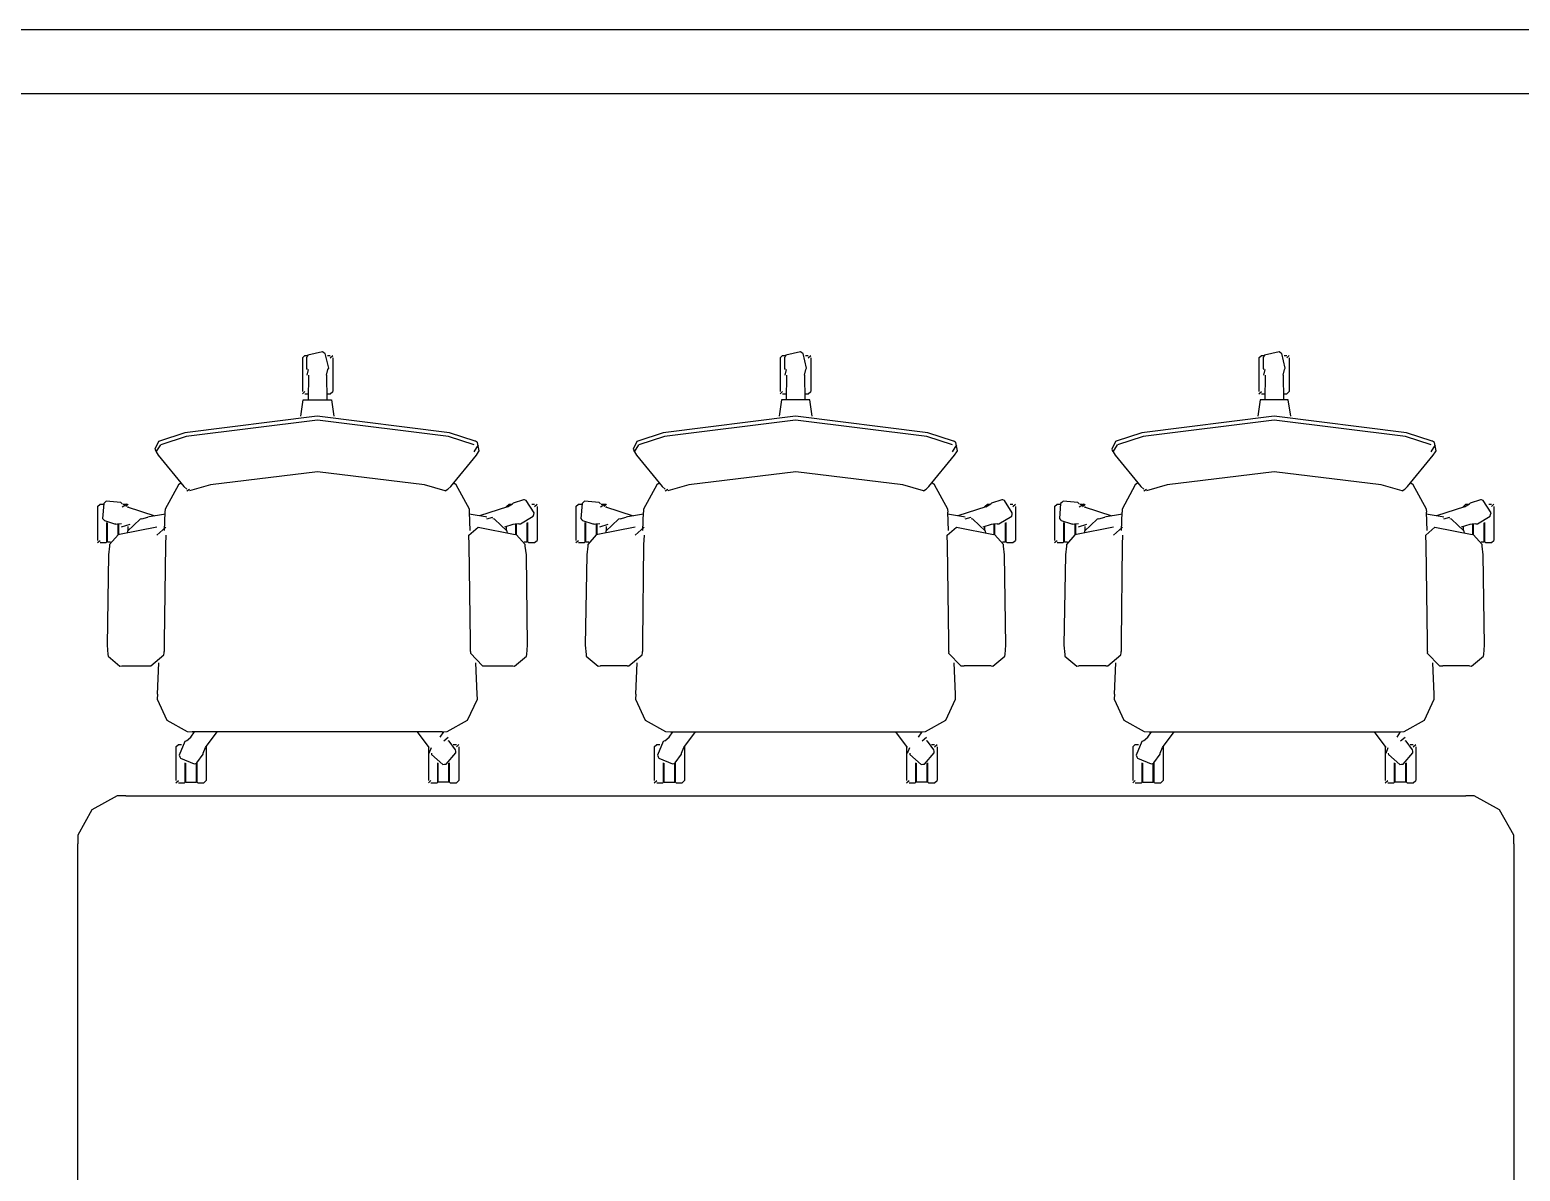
# Model space of a CAD drawing. Extents: x 0 to 23.4, y 0 to 16.5.
# Drawn here: x 1.069 to 1.682, y 7.605 to 8.075 of the extents above; entities that cross this region are included whole.
import ezdxf

# ---------------------------------------------------------------- set-up
doc = ezdxf.new("R2010")
doc.units = 0
doc.layers.get('0').update_dxf_attribs({"linetype": 'CONTINUOUS'})

msp = doc.modelspace()

# ---------------------------------------------------------------- linework, layer by layer
at = {"color": 0}
for points in [[(2.02001, 8.0746), (0.69992, 8.0746)], [(1.99115, 8.0746), (0.69992, 8.0746)], [(2.02001, 8.04833), (0.69992, 8.04833)], [(1.18066, 7.93972), (1.18164, 7.94065)], [(1.18066, 7.93972), (1.18066, 7.92583)], [(1.18164, 7.94065), (1.18283, 7.94065)], [(1.19119, 7.93494), (1.19152, 7.93554), (1.1901, 7.94151), (1.18951, 7.94185), (1.18891, 7.94222), (1.18294, 7.94081), (1.18262, 7.94021), (1.18235, 7.93983), (1.18235, 7.93539), (1.18262, 7.93494)], [(1.19097, 7.94065), (1.19217, 7.94065)], [(1.19217, 7.93972), (1.19314, 7.94065)], [(1.19314, 7.93972), (1.19314, 7.92583)], [(1.37723, 7.93972), (1.3782, 7.94065)], [(1.37723, 7.93972), (1.37723, 7.92583)], [(1.3782, 7.94065), (1.37945, 7.94065)], [(1.38775, 7.93494), (1.38807, 7.93554), (1.38666, 7.94151), (1.38612, 7.94185), (1.38552, 7.94222), (1.37956, 7.94081), (1.37923, 7.94021), (1.37896, 7.93983), (1.37896, 7.93539), (1.37923, 7.93494)], [(1.38753, 7.94065), (1.38873, 7.94065)], [(1.38873, 7.93972), (1.38976, 7.94065)], [(1.38976, 7.93972), (1.38976, 7.92583)], [(1.57406, 7.93972), (1.57508, 7.94065)], [(1.57406, 7.93972), (1.57406, 7.92583)], [(1.57508, 7.94065), (1.57628, 7.94065)], [(1.58458, 7.93494), (1.5849, 7.93554), (1.5835, 7.94151), (1.58296, 7.94185), (1.58236, 7.94222), (1.57639, 7.94081), (1.57607, 7.94021), (1.57579, 7.93983), (1.57579, 7.93539), (1.57607, 7.93494)], [(1.58442, 7.94065), (1.58561, 7.94065)], [(1.58561, 7.93972), (1.58658, 7.94065)], [(1.58658, 7.93972), (1.58658, 7.92583)], [(1.18262, 7.93261), (1.18321, 7.93494)], [(1.18321, 7.93261), (1.18311, 7.92253)], [(1.19065, 7.93261), (1.19119, 7.93494)], [(1.19065, 7.93261), (1.1907, 7.92253)], [(1.37923, 7.93261), (1.37978, 7.93494)], [(1.37978, 7.93261), (1.37967, 7.92253)], [(1.38721, 7.93261), (1.38775, 7.93494)], [(1.38721, 7.93261), (1.38732, 7.92253)], [(1.57607, 7.93261), (1.57661, 7.93494)], [(1.57661, 7.93261), (1.5765, 7.92253)], [(1.58404, 7.93261), (1.58458, 7.93494)], [(1.58404, 7.93261), (1.58415, 7.92253)], [(1.18066, 7.92492), (1.18164, 7.92583)], [(1.19217, 7.92492), (1.19314, 7.92583)], [(1.37723, 7.92492), (1.3782, 7.92583)], [(1.38873, 7.92492), (1.38976, 7.92583)], [(1.57406, 7.92492), (1.57508, 7.92583)], [(1.58561, 7.92492), (1.58658, 7.92583)], [(1.18007, 7.91569), (1.18104, 7.92253)], [(1.18104, 7.92253), (1.1926, 7.92253)], [(1.18164, 7.92492), (1.18311, 7.92492)], [(1.1907, 7.92492), (1.19217, 7.92492)], [(1.1926, 7.92253), (1.19363, 7.91569)], [(1.37777, 7.92253), (1.37679, 7.91569)], [(1.38932, 7.92253), (1.37777, 7.92253)], [(1.3782, 7.92492), (1.37972, 7.92492)], [(1.38726, 7.92492), (1.38873, 7.92492)], [(1.39035, 7.91569), (1.38932, 7.92253)], [(1.5746, 7.92253), (1.57363, 7.91569)], [(1.58615, 7.92253), (1.5746, 7.92253)], [(1.57508, 7.92492), (1.57656, 7.92492)], [(1.5841, 7.92492), (1.58561, 7.92492)], [(1.58718, 7.91569), (1.58615, 7.92253)], [(1.25179, 7.90549), (1.24121, 7.90896), (1.18679, 7.91581), (1.13238, 7.90896), (1.12185, 7.90549)], [(1.2513, 7.90392), (1.24083, 7.90733), (1.18685, 7.91417), (1.13287, 7.90733), (1.1224, 7.90392)], [(1.44851, 7.90549), (1.43793, 7.90896), (1.38352, 7.91581), (1.3291, 7.90896), (1.31858, 7.90549)], [(1.44803, 7.90392), (1.4375, 7.90733), (1.38352, 7.91417), (1.32959, 7.90733), (1.31912, 7.90392)], [(1.64535, 7.90549), (1.63476, 7.90896), (1.58035, 7.91581), (1.52593, 7.90896), (1.5154, 7.90549)], [(1.64486, 7.90392), (1.63439, 7.90733), (1.5804, 7.91417), (1.52642, 7.90733), (1.51594, 7.90392)], [(1.12185, 7.90549), (1.12147, 7.90539), (1.12006, 7.90213), (1.12023, 7.90175), (1.12023, 7.90169), (1.1205, 7.90121), (1.12055, 7.90115)], [(1.12055, 7.90115), (1.1224, 7.90392)], [(1.12055, 7.90115), (1.12142, 7.89974), (1.13194, 7.88687), (1.13319, 7.88574)], [(1.24051, 7.88574), (1.2417, 7.88687), (1.25223, 7.89974), (1.25315, 7.90115)], [(1.2513, 7.90115), (1.25315, 7.90392)], [(1.25315, 7.90115), (1.25336, 7.90147), (1.25271, 7.90494), (1.25239, 7.90517), (1.25233, 7.90522), (1.25184, 7.90549), (1.25179, 7.90549)], [(1.31858, 7.90549), (1.3182, 7.90539), (1.31679, 7.90213), (1.31695, 7.90175), (1.31695, 7.90169), (1.31717, 7.90121), (1.31722, 7.90115)], [(1.31722, 7.90115), (1.31912, 7.90392)], [(1.31722, 7.90115), (1.31809, 7.89974), (1.32867, 7.88687), (1.32992, 7.88574)], [(1.43718, 7.88574), (1.43838, 7.88687), (1.44894, 7.89974), (1.44987, 7.90115)], [(1.44803, 7.90115), (1.44987, 7.90392)], [(1.44987, 7.90115), (1.45008, 7.90147), (1.44943, 7.90494), (1.44911, 7.90517), (1.44906, 7.90522), (1.44857, 7.90549), (1.44851, 7.90549)], [(1.5154, 7.90549), (1.51503, 7.90539), (1.51361, 7.90213), (1.51378, 7.90175), (1.51378, 7.90169), (1.51406, 7.90121), (1.51411, 7.90115)], [(1.51411, 7.90115), (1.51594, 7.90392)], [(1.51411, 7.90115), (1.51497, 7.89974), (1.5255, 7.88687), (1.52675, 7.88574)], [(1.63406, 7.88574), (1.63525, 7.88687), (1.64578, 7.89974), (1.64671, 7.90115)], [(1.64486, 7.90115), (1.64671, 7.90392)], [(1.64671, 7.90115), (1.64692, 7.90147), (1.64626, 7.90494), (1.64594, 7.90517), (1.64589, 7.90522), (1.6454, 7.90549), (1.64535, 7.90549)], [(1.23942, 7.88499), (1.23085, 7.88758), (1.18685, 7.89279), (1.14285, 7.88758), (1.13428, 7.88499)], [(1.43614, 7.88499), (1.42757, 7.88758), (1.38357, 7.89279), (1.33957, 7.88758), (1.331, 7.88499)], [(1.63297, 7.88499), (1.6244, 7.88758), (1.5804, 7.89279), (1.5364, 7.88758), (1.52783, 7.88499)], [(1.13064, 7.88824), (1.12967, 7.88758), (1.12419, 7.87744), (1.12413, 7.87625)], [(1.13319, 7.88499), (1.13428, 7.88574)], [(1.23942, 7.88499), (1.24051, 7.88574)], [(1.2494, 7.87625), (1.24935, 7.87744), (1.24392, 7.88753), (1.243, 7.88818)], [(1.32737, 7.88818), (1.32639, 7.88753), (1.32102, 7.87744), (1.32096, 7.87625)], [(1.32992, 7.88499), (1.331, 7.88574)], [(1.43614, 7.88499), (1.43718, 7.88574)], [(1.44624, 7.87625), (1.44618, 7.87744), (1.44069, 7.88758), (1.43978, 7.88824)], [(1.52419, 7.88818), (1.52322, 7.88753), (1.5179, 7.87744), (1.51785, 7.87625)], [(1.52675, 7.88499), (1.52783, 7.88574)], [(1.63297, 7.88499), (1.63406, 7.88574)], [(1.64307, 7.87625), (1.64301, 7.87744), (1.63753, 7.88758), (1.63661, 7.88824)], [(1.09646, 7.87858), (1.09749, 7.8795)], [(1.09646, 7.87858), (1.09646, 7.86469)], [(1.09749, 7.8795), (1.09869, 7.8795)], [(1.10655, 7.87967), (1.10607, 7.88021), (1.09999, 7.88075), (1.0995, 7.88026), (1.09896, 7.87983), (1.09847, 7.87369), (1.09896, 7.87315), (1.09923, 7.87283), (1.10341, 7.87142), (1.1039, 7.87153)], [(1.10655, 7.87842), (1.10862, 7.87967)], [(1.10682, 7.8795), (1.10802, 7.8795)], [(1.10802, 7.87858), (1.109, 7.8795)], [(1.10862, 7.87842), (1.12006, 7.87483)], [(1.109, 7.87831), (1.109, 7.87858)], [(1.26508, 7.87842), (1.25358, 7.87483)], [(1.26465, 7.87858), (1.26568, 7.8795)], [(1.26465, 7.87831), (1.26465, 7.87858)], [(1.26508, 7.87842), (1.26714, 7.87967)], [(1.26568, 7.8795), (1.26687, 7.8795)], [(1.26975, 7.87153), (1.2704, 7.87142), (1.27566, 7.87463), (1.27582, 7.87528), (1.27599, 7.87597), (1.27273, 7.88112), (1.27208, 7.88129), (1.27159, 7.8814), (1.26742, 7.88004), (1.26714, 7.87967)], [(1.27501, 7.8795), (1.2762, 7.8795)], [(1.2762, 7.87858), (1.27718, 7.8795)], [(1.27718, 7.87858), (1.27718, 7.86469)], [(1.29319, 7.87858), (1.29422, 7.8795)], [(1.29319, 7.87858), (1.29319, 7.86469)], [(1.29422, 7.8795), (1.29541, 7.8795)], [(1.30328, 7.87967), (1.30279, 7.88021), (1.29671, 7.88075), (1.29622, 7.88026), (1.29568, 7.87983), (1.29514, 7.87369), (1.29563, 7.87315), (1.2959, 7.87283), (1.30013, 7.87142), (1.30062, 7.87153)], [(1.30328, 7.87842), (1.30534, 7.87967)], [(1.30355, 7.8795), (1.30474, 7.8795)], [(1.30474, 7.87858), (1.30572, 7.8795)], [(1.30534, 7.87842), (1.31679, 7.87483)], [(1.30572, 7.87831), (1.30572, 7.87858)], [(1.46175, 7.87842), (1.45031, 7.87483)], [(1.46138, 7.87858), (1.4624, 7.8795)], [(1.46138, 7.87831), (1.46138, 7.87858)], [(1.46175, 7.87842), (1.46382, 7.87967)], [(1.4624, 7.8795), (1.4636, 7.8795)], [(1.46647, 7.87153), (1.46713, 7.87142), (1.47239, 7.87463), (1.47254, 7.87528), (1.47265, 7.87597), (1.46946, 7.88112), (1.46881, 7.88129), (1.46832, 7.8814), (1.46408, 7.88004), (1.46382, 7.87967)], [(1.47174, 7.8795), (1.47293, 7.8795)], [(1.47293, 7.87858), (1.4739, 7.8795)], [(1.4739, 7.87858), (1.4739, 7.86469)], [(1.49001, 7.87858), (1.49104, 7.8795)], [(1.49001, 7.87858), (1.49001, 7.86469)], [(1.49104, 7.8795), (1.49224, 7.8795)], [(1.50011, 7.87967), (1.49963, 7.88021), (1.49354, 7.88075), (1.49306, 7.88026), (1.49251, 7.87983), (1.49203, 7.87369), (1.49251, 7.87315), (1.49278, 7.87283), (1.49696, 7.87142), (1.49744, 7.87153)], [(1.50011, 7.87842), (1.50217, 7.87967)], [(1.50038, 7.8795), (1.50157, 7.8795)], [(1.50157, 7.87858), (1.50256, 7.8795)], [(1.50217, 7.87842), (1.51361, 7.87483)], [(1.50256, 7.87831), (1.50256, 7.87858)], [(1.65864, 7.87842), (1.64714, 7.87483)], [(1.65821, 7.87858), (1.65924, 7.8795)], [(1.65821, 7.87831), (1.65821, 7.87858)], [(1.65864, 7.87842), (1.66069, 7.87967)], [(1.65924, 7.8795), (1.66043, 7.8795)], [(1.66331, 7.87153), (1.66396, 7.87142), (1.66922, 7.87463), (1.66938, 7.87528), (1.66954, 7.87597), (1.66629, 7.88112), (1.66564, 7.88129), (1.66515, 7.8814), (1.66097, 7.88004), (1.66069, 7.87967)], [(1.66857, 7.8795), (1.66976, 7.8795)], [(1.66976, 7.87858), (1.67074, 7.8795)], [(1.67074, 7.87858), (1.67074, 7.86469)], [(1.10032, 7.86404), (1.10032, 7.87207)], [(1.10059, 7.86404), (1.10059, 7.8719)], [(1.1039, 7.87136), (1.10634, 7.87164)], [(1.10493, 7.86692), (1.10493, 7.87158)], [(1.1052, 7.86697), (1.1052, 7.87158)], [(1.10634, 7.87022), (1.10981, 7.87136)], [(1.11469, 7.87358), (1.11393, 7.87343), (1.10878, 7.86843), (1.10862, 7.86768)], [(1.109, 7.86882), (1.109, 7.87044)], [(1.11469, 7.87358), (1.11713, 7.87418)], [(1.12413, 7.87543), (1.12353, 7.87537), (1.11768, 7.87435), (1.11713, 7.87418)], [(1.12397, 7.86871), (1.12429, 7.87625)], [(1.24973, 7.86871), (1.2494, 7.87625)], [(1.25657, 7.87418), (1.25597, 7.87435), (1.25011, 7.87537), (1.24957, 7.87543)], [(1.25657, 7.87358), (1.25901, 7.87418)], [(1.26508, 7.86768), (1.26487, 7.86843), (1.25971, 7.87343), (1.25901, 7.87358)], [(1.26389, 7.87022), (1.26736, 7.87136)], [(1.26465, 7.86882), (1.26465, 7.87044)], [(1.26736, 7.87136), (1.26975, 7.87164)], [(1.2685, 7.86697), (1.2685, 7.87158)], [(1.26877, 7.86692), (1.26877, 7.87158)], [(1.27311, 7.86404), (1.27311, 7.8719)], [(1.27338, 7.86404), (1.27338, 7.87207)], [(1.29698, 7.86404), (1.29698, 7.87207)], [(1.29725, 7.86404), (1.29725, 7.8719)], [(1.30062, 7.87136), (1.30301, 7.87164)], [(1.30165, 7.86692), (1.30165, 7.87158)], [(1.30192, 7.86697), (1.30192, 7.87158)], [(1.30301, 7.87022), (1.30648, 7.87136)], [(1.31142, 7.87358), (1.31066, 7.87343), (1.30545, 7.86843), (1.30528, 7.86768)], [(1.30572, 7.86882), (1.30572, 7.87044)], [(1.31142, 7.87358), (1.31386, 7.87418)], [(1.3208, 7.87543), (1.3202, 7.87537), (1.3144, 7.87435), (1.31386, 7.87418)], [(1.32069, 7.86871), (1.32096, 7.87625)], [(1.44646, 7.86871), (1.44613, 7.87625)], [(1.45324, 7.87418), (1.45264, 7.87435), (1.44683, 7.87537), (1.44629, 7.87543)], [(1.45324, 7.87358), (1.45574, 7.87418)], [(1.46181, 7.86768), (1.46158, 7.86843), (1.45643, 7.87343), (1.45574, 7.87358)], [(1.46061, 7.87022), (1.46408, 7.87136)], [(1.46138, 7.86882), (1.46138, 7.87044)], [(1.46408, 7.87136), (1.46647, 7.87164)], [(1.46522, 7.86697), (1.46522, 7.87158)], [(1.46544, 7.86692), (1.46544, 7.87158)], [(1.46983, 7.86404), (1.46983, 7.8719)], [(1.47011, 7.86404), (1.47011, 7.87207)], [(1.49387, 7.86404), (1.49387, 7.87207)], [(1.49414, 7.86404), (1.49414, 7.8719)], [(1.49744, 7.87136), (1.49989, 7.87164)], [(1.49849, 7.86692), (1.49849, 7.87158)], [(1.49875, 7.86697), (1.49875, 7.87158)], [(1.49989, 7.87022), (1.50331, 7.87136)], [(1.50825, 7.87358), (1.50749, 7.87343), (1.50233, 7.86843), (1.50217, 7.86768)], [(1.50256, 7.86882), (1.50256, 7.87044)], [(1.50825, 7.87358), (1.51069, 7.87418)], [(1.51768, 7.87543), (1.51708, 7.87537), (1.51124, 7.87435), (1.51069, 7.87418)], [(1.51753, 7.86871), (1.51785, 7.87625)], [(1.64328, 7.86871), (1.64296, 7.87625)], [(1.65007, 7.87418), (1.64947, 7.87435), (1.64367, 7.87537), (1.64313, 7.87543)], [(1.65007, 7.87358), (1.65256, 7.87418)], [(1.65864, 7.86768), (1.65842, 7.86843), (1.65326, 7.87343), (1.65256, 7.87358)], [(1.65744, 7.87022), (1.66092, 7.87136)], [(1.65821, 7.86882), (1.65821, 7.87044)], [(1.66092, 7.87136), (1.66331, 7.87164)], [(1.66206, 7.86697), (1.66206, 7.87158)], [(1.66233, 7.86692), (1.66233, 7.87158)], [(1.66667, 7.86404), (1.66667, 7.8719)], [(1.66694, 7.86404), (1.66694, 7.87207)], [(1.09646, 7.86376), (1.09749, 7.86469)], [(1.10547, 7.86703), (1.10487, 7.86692), (1.10135, 7.86296), (1.10135, 7.86236)], [(1.12077, 7.87011), (1.10547, 7.86703)], [(1.12077, 7.86686), (1.12446, 7.87017)], [(1.12446, 7.86686), (1.12435, 7.8629), (1.12381, 7.82303), (1.12386, 7.81901)], [(1.24919, 7.86686), (1.25293, 7.87017)], [(1.24984, 7.81901), (1.24984, 7.82303), (1.24929, 7.8629), (1.24919, 7.86686)], [(1.25293, 7.87011), (1.26823, 7.86703)], [(1.27235, 7.86236), (1.2723, 7.86296), (1.26877, 7.86692), (1.26823, 7.86703)], [(1.2762, 7.86376), (1.27718, 7.86469)], [(1.29319, 7.86376), (1.29422, 7.86469)], [(1.30214, 7.86703), (1.30154, 7.86692), (1.29807, 7.86296), (1.29807, 7.86236)], [(1.31749, 7.87011), (1.30214, 7.86703)], [(1.31749, 7.86686), (1.32118, 7.87017)], [(1.32118, 7.86686), (1.32102, 7.8629), (1.32053, 7.82303), (1.32058, 7.81901)], [(1.4459, 7.86686), (1.44965, 7.87017)], [(1.4465, 7.81901), (1.4465, 7.82303), (1.44601, 7.8629), (1.4459, 7.86686)], [(1.44965, 7.87011), (1.46496, 7.86703)], [(1.46907, 7.86236), (1.46903, 7.86296), (1.4655, 7.86692), (1.46496, 7.86703)], [(1.47293, 7.86376), (1.4739, 7.86469)], [(1.49001, 7.86376), (1.49104, 7.86469)], [(1.49903, 7.86703), (1.49843, 7.86692), (1.4949, 7.86296), (1.4949, 7.86236)], [(1.51432, 7.87011), (1.49903, 7.86703)], [(1.51432, 7.86686), (1.51801, 7.87017)], [(1.51801, 7.86686), (1.5179, 7.8629), (1.51736, 7.82303), (1.51742, 7.81901)], [(1.64274, 7.86686), (1.64649, 7.87017)], [(1.64339, 7.81901), (1.64339, 7.82303), (1.64285, 7.8629), (1.64274, 7.86686)], [(1.64649, 7.87011), (1.66178, 7.86703)], [(1.6659, 7.86236), (1.66585, 7.86296), (1.66233, 7.86692), (1.66178, 7.86703)], [(1.66976, 7.86376), (1.67074, 7.86469)], [(1.09749, 7.86376), (1.10004, 7.86376)], [(1.10004, 7.86376), (1.10032, 7.86404)], [(1.10135, 7.86236), (1.10091, 7.85867), (1.10037, 7.82156), (1.10069, 7.81782)], [(1.10059, 7.86404), (1.10178, 7.86404)], [(1.27192, 7.86404), (1.27311, 7.86404)], [(1.273, 7.81782), (1.27333, 7.82156), (1.27279, 7.85867), (1.27235, 7.86236)], [(1.27338, 7.86376), (1.27365, 7.86404)], [(1.27365, 7.86376), (1.2762, 7.86376)], [(1.29422, 7.86376), (1.29677, 7.86376)], [(1.29677, 7.86376), (1.29698, 7.86404)], [(1.29807, 7.86236), (1.29763, 7.85867), (1.29704, 7.82156), (1.29736, 7.81782)], [(1.29725, 7.86404), (1.29845, 7.86404)], [(1.46864, 7.86404), (1.46983, 7.86404)], [(1.46972, 7.81782), (1.47, 7.82156), (1.46946, 7.85867), (1.46907, 7.86236)], [(1.47011, 7.86376), (1.47037, 7.86404)], [(1.47037, 7.86376), (1.47293, 7.86376)], [(1.49104, 7.86376), (1.4936, 7.86376)], [(1.4936, 7.86376), (1.49387, 7.86404)], [(1.4949, 7.86236), (1.49447, 7.85867), (1.49387, 7.82156), (1.49419, 7.81782)], [(1.49414, 7.86404), (1.49533, 7.86404)], [(1.66547, 7.86404), (1.66667, 7.86404)], [(1.66656, 7.81782), (1.66689, 7.82156), (1.66629, 7.85867), (1.6659, 7.86236)], [(1.66694, 7.86376), (1.66721, 7.86404)], [(1.66721, 7.86376), (1.66976, 7.86376)], [(1.10069, 7.81782), (1.10075, 7.81711), (1.10563, 7.81299), (1.10639, 7.81304), (1.10639, 7.81304), (1.1065, 7.81304), (1.1065, 7.81304)], [(1.11757, 7.81315), (1.11833, 7.8131), (1.12375, 7.81765), (1.12386, 7.81842), (1.12386, 7.81858), (1.12386, 7.8189), (1.12386, 7.81901)], [(1.24984, 7.81901), (1.24978, 7.81825), (1.25472, 7.81315), (1.25553, 7.8131), (1.25564, 7.8131), (1.25608, 7.81315), (1.25613, 7.81315)], [(1.2672, 7.81304), (1.2679, 7.81299), (1.27289, 7.817), (1.273, 7.81771), (1.273, 7.81771), (1.273, 7.81782), (1.273, 7.81782)], [(1.29736, 7.81782), (1.29742, 7.81711), (1.30235, 7.81299), (1.30311, 7.81304), (1.30311, 7.81304), (1.30322, 7.81304), (1.30322, 7.81304)], [(1.31424, 7.81315), (1.315, 7.8131), (1.32042, 7.81765), (1.32053, 7.81842), (1.32053, 7.81847), (1.32058, 7.8189), (1.32058, 7.81901)], [(1.4465, 7.81901), (1.44646, 7.81825), (1.45144, 7.81315), (1.45226, 7.8131), (1.45236, 7.8131), (1.45281, 7.81315), (1.45285, 7.81315)], [(1.46392, 7.81304), (1.46463, 7.81299), (1.46963, 7.817), (1.46972, 7.81771), (1.46972, 7.81771), (1.46972, 7.81782), (1.46972, 7.81782)], [(1.49419, 7.81782), (1.49425, 7.81711), (1.49918, 7.81299), (1.49994, 7.81304), (1.49994, 7.81304), (1.50006, 7.81304), (1.50006, 7.81304)], [(1.51107, 7.81315), (1.51188, 7.8131), (1.51731, 7.81765), (1.51742, 7.81842), (1.51742, 7.81858), (1.51742, 7.8189), (1.51742, 7.81901)], [(1.64339, 7.81901), (1.64333, 7.81825), (1.64828, 7.81315), (1.64908, 7.8131), (1.64919, 7.8131), (1.64963, 7.81315), (1.64968, 7.81315)], [(1.66075, 7.81304), (1.66146, 7.81299), (1.66644, 7.817), (1.66656, 7.81771), (1.66656, 7.81771), (1.66656, 7.81782), (1.66656, 7.81782)], [(1.1065, 7.81304), (1.11757, 7.81315)], [(1.12109, 7.80149), (1.12164, 7.81435)], [(1.2526, 7.80149), (1.25201, 7.81435)], [(1.25613, 7.81315), (1.2672, 7.81304)], [(1.31424, 7.81315), (1.30322, 7.81304)], [(1.31782, 7.80149), (1.31836, 7.81435)], [(1.44928, 7.80149), (1.44874, 7.81435)], [(1.46392, 7.81304), (1.45285, 7.81315)], [(1.51107, 7.81315), (1.50006, 7.81304)], [(1.51465, 7.80149), (1.51519, 7.81435)], [(1.64611, 7.80149), (1.64556, 7.81435)], [(1.66075, 7.81304), (1.64968, 7.81315)], [(1.12109, 7.80149), (1.12098, 7.79943), (1.125, 7.79075), (1.13336, 7.78603), (1.13542, 7.78592), (1.13542, 7.78592), (1.13547, 7.78592), (1.13547, 7.78592)], [(1.23817, 7.78592), (1.24023, 7.78603), (1.24859, 7.79069), (1.25266, 7.79937), (1.2526, 7.80143), (1.2526, 7.80143), (1.2526, 7.80149), (1.2526, 7.80149)], [(1.31782, 7.80149), (1.31771, 7.79943), (1.32172, 7.79075), (1.33008, 7.78603), (1.33214, 7.78592), (1.33214, 7.78592), (1.33219, 7.78592), (1.33219, 7.78592)], [(1.4349, 7.78592), (1.43696, 7.78603), (1.44526, 7.79069), (1.44933, 7.79937), (1.44928, 7.80143), (1.44928, 7.80143), (1.44928, 7.80149), (1.44928, 7.80149)], [(1.51465, 7.80149), (1.51454, 7.79943), (1.51856, 7.79075), (1.52692, 7.78603), (1.52897, 7.78592), (1.52897, 7.78592), (1.52903, 7.78592), (1.52903, 7.78592)], [(1.63172, 7.78592), (1.63379, 7.78603), (1.64214, 7.79069), (1.64615, 7.79937), (1.64611, 7.80143), (1.64611, 7.80143), (1.64611, 7.80149), (1.64611, 7.80149)], [(1.13482, 7.78381), (1.13634, 7.78592)], [(1.23817, 7.78592), (1.13536, 7.78592)], [(1.14084, 7.77946), (1.14562, 7.78592)], [(1.2328, 7.77946), (1.22808, 7.78592)], [(1.23736, 7.78381), (1.23882, 7.78592)], [(1.33154, 7.78381), (1.33301, 7.78592)], [(1.33219, 7.78592), (1.43506, 7.78592)], [(1.33757, 7.77946), (1.34234, 7.78592)], [(1.42953, 7.77946), (1.42475, 7.78592)], [(1.43408, 7.78381), (1.43554, 7.78592)], [(1.52838, 7.78381), (1.52989, 7.78592)], [(1.52903, 7.78592), (1.63189, 7.78592)], [(1.5344, 7.77946), (1.53917, 7.78592)], [(1.62636, 7.77946), (1.62158, 7.78592)], [(1.63092, 7.78381), (1.63237, 7.78592)], [(1.12869, 7.77979), (1.12967, 7.78071)], [(1.12869, 7.77979), (1.12869, 7.7659)], [(1.12967, 7.78071), (1.13097, 7.78071)], [(1.13303, 7.78222), (1.13238, 7.78201), (1.13005, 7.77636), (1.13032, 7.77572), (1.13053, 7.77507), (1.13623, 7.77274), (1.13688, 7.773), (1.13732, 7.77322), (1.13987, 7.77681), (1.13992, 7.77724)], [(1.13303, 7.78222), (1.13482, 7.78381)], [(1.13992, 7.77724), (1.14084, 7.77946)], [(1.14117, 7.77989), (1.14117, 7.7659)], [(1.23248, 7.77989), (1.23248, 7.7659)], [(1.2328, 7.77724), (1.23372, 7.77946)], [(1.23372, 7.77724), (1.23378, 7.77658), (1.23844, 7.77257), (1.23915, 7.77263), (1.2398, 7.77268), (1.24382, 7.77735), (1.24376, 7.778), (1.24371, 7.77849), (1.2411, 7.78207), (1.24067, 7.78222)], [(1.23882, 7.78222), (1.24067, 7.78381)], [(1.24268, 7.78071), (1.24403, 7.78071)], [(1.24403, 7.77979), (1.24501, 7.78071)], [(1.24501, 7.77979), (1.24501, 7.7659)], [(1.32536, 7.77979), (1.32639, 7.78071)], [(1.32536, 7.77979), (1.32536, 7.7659)], [(1.32639, 7.78071), (1.32769, 7.78071)], [(1.3297, 7.78222), (1.32905, 7.78201), (1.32671, 7.77636), (1.32699, 7.77572), (1.32726, 7.77507), (1.3329, 7.77274), (1.33355, 7.773), (1.33398, 7.77322), (1.33659, 7.77681), (1.33664, 7.77724)], [(1.3297, 7.78222), (1.33154, 7.78381)], [(1.33664, 7.77724), (1.33757, 7.77946)], [(1.33789, 7.77989), (1.33789, 7.7659)], [(1.42919, 7.77989), (1.42919, 7.7659)], [(1.42953, 7.77724), (1.43044, 7.77946)], [(1.43044, 7.77724), (1.4305, 7.77658), (1.43517, 7.77257), (1.43588, 7.77263), (1.43653, 7.77268), (1.44054, 7.77735), (1.44049, 7.778), (1.44043, 7.77849), (1.43782, 7.78207), (1.43739, 7.78222)], [(1.43554, 7.78222), (1.43739, 7.78381)], [(1.4394, 7.78071), (1.44069, 7.78071)], [(1.44069, 7.77979), (1.44174, 7.78071)], [(1.44174, 7.77979), (1.44174, 7.7659)], [(1.52225, 7.77979), (1.52322, 7.78071)], [(1.52225, 7.77979), (1.52225, 7.7659)], [(1.52322, 7.78071), (1.52453, 7.78071)], [(1.52658, 7.78222), (1.52593, 7.78201), (1.5236, 7.77636), (1.52388, 7.77572), (1.52408, 7.77507), (1.52974, 7.77274), (1.53039, 7.773), (1.53082, 7.77322), (1.53342, 7.77681), (1.53347, 7.77724)], [(1.52658, 7.78222), (1.52838, 7.78381)], [(1.53347, 7.77724), (1.5344, 7.77946)], [(1.53472, 7.77989), (1.53472, 7.7659)], [(1.62603, 7.77989), (1.62603, 7.7659)], [(1.62636, 7.77724), (1.62728, 7.77946)], [(1.62728, 7.77724), (1.62733, 7.77658), (1.632, 7.77257), (1.63271, 7.77263), (1.63336, 7.77268), (1.63737, 7.77735), (1.63732, 7.778), (1.63726, 7.77849), (1.63465, 7.78207), (1.63422, 7.78222)], [(1.63237, 7.78222), (1.63422, 7.78381)], [(1.63624, 7.78071), (1.63758, 7.78071)], [(1.63758, 7.77979), (1.63857, 7.78071)], [(1.63857, 7.77979), (1.63857, 7.7659)], [(1.13249, 7.76525), (1.13249, 7.77322)], [(1.13276, 7.76525), (1.13276, 7.77311)], [(1.1371, 7.76525), (1.1371, 7.77311)], [(1.13737, 7.76525), (1.13737, 7.77322)], [(1.23633, 7.76525), (1.23633, 7.77322)], [(1.23655, 7.76525), (1.23655, 7.77311)], [(1.24094, 7.76525), (1.24094, 7.77311)], [(1.24121, 7.76525), (1.24121, 7.77322)], [(1.32921, 7.76525), (1.32921, 7.77322)], [(1.32948, 7.76525), (1.32948, 7.77311)], [(1.33382, 7.76525), (1.33382, 7.77311)], [(1.33409, 7.76525), (1.33409, 7.77322)], [(1.433, 7.76525), (1.433, 7.77322)], [(1.43326, 7.76525), (1.43326, 7.77311)], [(1.43767, 7.76525), (1.43767, 7.77311)], [(1.43793, 7.76525), (1.43793, 7.77322)], [(1.52604, 7.76525), (1.52604, 7.77322)], [(1.52632, 7.76525), (1.52632, 7.77311)], [(1.53065, 7.76525), (1.53065, 7.77311)], [(1.53093, 7.76525), (1.53093, 7.77322)], [(1.62983, 7.76525), (1.62983, 7.77322)], [(1.6301, 7.76525), (1.6301, 7.77311)], [(1.6345, 7.76525), (1.6345, 7.77311)], [(1.63476, 7.76525), (1.63476, 7.77322)], [(1.12869, 7.76497), (1.12967, 7.7659)], [(1.12967, 7.76497), (1.13222, 7.76497)], [(1.13222, 7.76497), (1.13249, 7.76525)], [(1.13276, 7.76525), (1.1371, 7.76525)], [(1.13737, 7.76497), (1.13764, 7.76525)], [(1.13764, 7.76497), (1.14019, 7.76497)], [(1.14019, 7.76497), (1.14117, 7.7659)], [(1.23248, 7.76497), (1.23351, 7.7659)], [(1.23351, 7.76497), (1.23606, 7.76497)], [(1.23606, 7.76497), (1.23633, 7.76525)], [(1.24094, 7.76525), (1.23655, 7.76525)], [(1.24121, 7.76497), (1.24148, 7.76525)], [(1.24148, 7.76497), (1.24403, 7.76497)], [(1.24403, 7.76497), (1.24501, 7.7659)], [(1.32536, 7.76497), (1.32639, 7.7659)], [(1.32639, 7.76497), (1.32894, 7.76497)], [(1.32894, 7.76497), (1.32921, 7.76525)], [(1.32948, 7.76525), (1.33382, 7.76525)], [(1.33409, 7.76497), (1.33436, 7.76525)], [(1.33436, 7.76497), (1.33691, 7.76497)], [(1.33691, 7.76497), (1.33789, 7.7659)], [(1.42919, 7.76497), (1.43018, 7.7659)], [(1.43018, 7.76497), (1.43272, 7.76497)], [(1.43272, 7.76497), (1.433, 7.76525)], [(1.43767, 7.76525), (1.43326, 7.76525)], [(1.43793, 7.76497), (1.43815, 7.76525)], [(1.43815, 7.76497), (1.44069, 7.76497)], [(1.44069, 7.76497), (1.44174, 7.7659)], [(1.52225, 7.76497), (1.52322, 7.7659)], [(1.52322, 7.76497), (1.52576, 7.76497)], [(1.52576, 7.76497), (1.52604, 7.76525)], [(1.52632, 7.76525), (1.53065, 7.76525)], [(1.53093, 7.76497), (1.53119, 7.76525)], [(1.53119, 7.76497), (1.53375, 7.76497)], [(1.53375, 7.76497), (1.53472, 7.7659)], [(1.62603, 7.76497), (1.62706, 7.7659)], [(1.62706, 7.76497), (1.62961, 7.76497)], [(1.62961, 7.76497), (1.62983, 7.76525)], [(1.6345, 7.76525), (1.6301, 7.76525)], [(1.63476, 7.76497), (1.63504, 7.76525)], [(1.63504, 7.76497), (1.63758, 7.76497)], [(1.63758, 7.76497), (1.63857, 7.7659)], [(1.10802, 7.75965), (1.10455, 7.75965), (1.09413, 7.7539), (1.08838, 7.74349), (1.08838, 7.73996)], [(1.10802, 7.75965), (1.65918, 7.75965)], [(1.67887, 7.73996), (1.67887, 7.74349), (1.67307, 7.7539), (1.66265, 7.75965), (1.65918, 7.75965)], [(1.08838, 7.41189), (1.08838, 7.73996)], [(1.67887, 7.73996), (1.67887, 7.41189)]]:
    msp.add_lwpolyline(points, dxfattribs=at)

doc.saveas('drawing.dxf')
